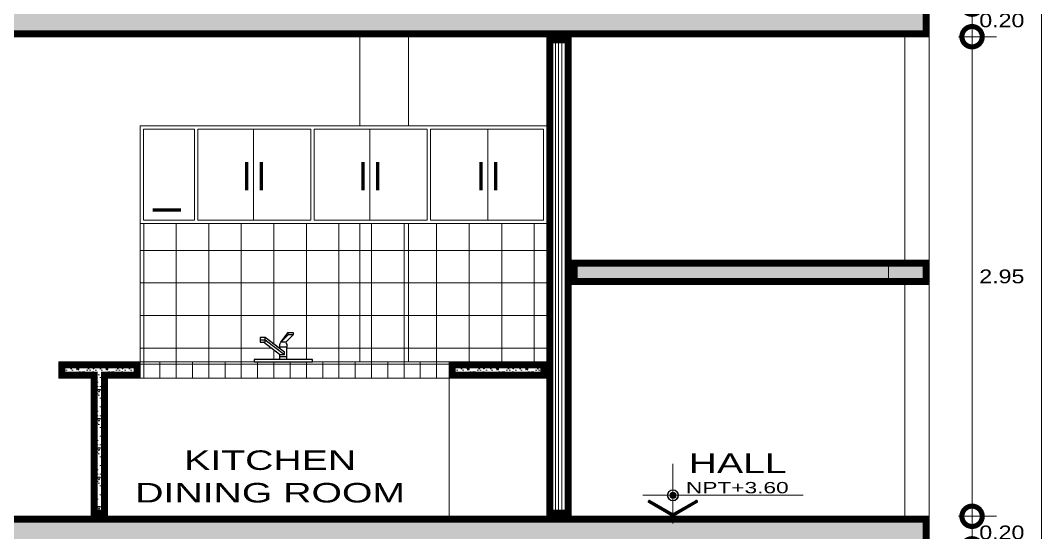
# Model space of a CAD drawing. Header units: millimetres. Extents: x 1555 to 3397, y 790 to 1592.
# Drawn here: x 1696.84 to 1703.12, y 794.87 to 798.01 of the extents above; entities that cross this region are included whole.
import ezdxf
from ezdxf.enums import TextEntityAlignment as Align

# ---------------------------------------------------------------- set-up
doc = ezdxf.new("R2010")
doc.units = ezdxf.units.MM
doc.linetypes.add('CONTINUA', pattern=[0])
doc.layers.get('0').update_dxf_attribs({"lineweight": 5})
doc.layers.get('Defpoints').update_dxf_attribs({"lineweight": 5})
for name, color, linetype, lineweight in [('0-Hach de Muro Alto', 145, 'Continuous', 5), ('0-Muro Alto', 145, 'Continuous', 5), ('CONCRETO DE LOSA ALIGERADO', 251, 'Continuous', 5), ('COTAS', 7, 'Continuous', 9), ('LOSA STDIO ARQ', 7, 'Continuous', 13), ('MURO ELEV', 7, 'Continuous', 20), ('SOMBRA01', 250, 'Continuous', 20), ('TEXT2', 7, 'Continuous', 9), ('TEXTURA VARIOS', 251, 'Continuous', 9)]:
    doc.layers.add(name, color=color, linetype=linetype, lineweight=lineweight)
doc.layers.add('0-SANIT', color=139, linetype='CONTINUA')
for name, color, linetype, lineweight, true_color in [('COLUMNA ELEVACION', 7, 'Continuous', 9, 0x44484a), ('DETALLE TABLERO COCINA', 7, 'Continuous', 5, 0x686555), ('DETALLITOS DE PUERTA', 7, 'Continuous', 5, 0x919479), ('FLECHAS NPT', 7, 'Continuous', 13, 0x51594d), ('HALL DE COCINA', 7, 'Continuous', 5, 0x878788), ('MUEBLESSS', 7, 'Continuous', 0, 0x3d3d3d), ('RELLENO DE MURO CORTE', 7, 'Continuous', 5, 0x5b605f), ('TEXTOS NPT', 7, 'Continuous', 5, 0x54254a), ('TEXTURA SH', 7, 'Continuous', 5, 0x5f8f9f)]:
    doc.layers.add(name, color=color, linetype=linetype, lineweight=lineweight, true_color=true_color)
doc.styles.add('STYLE1-50EJES', font='swissel.ttf', dxfattribs={"width": 1.2, "height": 0.085})
doc.styles.add('TEXTO-AMBIENTES', font='GOTHIC.TTF', dxfattribs={"width": 1.5, "height": 0.125})
doc.dimstyles.new('DIM-1-50ejes', dxfattribs={"dimtxt": 0.085, "dimasz": 0.25, "dimexe": 0.15, "dimexo": 0.18, "dimgap": 0.03, "dimtad": 2, "dimtih": 1, "dimtoh": 1, "dimzin": 0, "dimdsep": 46, "dimtxsty": 'STYLE1-50EJES', "dimblk1": 'DOTSMALL', "dimblk2": 'DOTSMALL', "dimsah": 1, "dimcen": 2.75, "dimclrd": 256, "dimclre": 256, "dimclrt": 256, "dimazin": 0, "dimtfac": 1, "dimtix": 1, "dimtmove": 0, "dimatfit": 3, "dimldrblk": 'DOTSMALL', "dimfxl": 1, "dimfxlon": 1, "dimtolj": 1, "dimtzin": 0, "dimlwd": -1, "dimlwe": -1, "dimarcsym": 0})

# ---------------------------------------------------------------- blocks, each defined once
blk = doc.blocks.new('Faucet - single handle front')
for p, q in [((-2, 6), (-2, 5.5)), ((-1, 6), (-2, 6)), ((-0.5, 4), (-2, 5.5)), ((-2, 5.5), (-1, 5.5)), ((-1, 5.5), (-1, 6)), ((0.5, 4), (-1, 6)), ((-1, 5.5), (0.5, 4)), ((-0.25, 2), (3.75, 5)), ((3.75, 4.5), (-0.25, 1.5)), ((3.75, 4.5), (3.75, 5)), ((3.75, 5), (4.75, 5)), ((3.75, 4), (3.75, 4.5)), ((4.75, 4.5), (3.75, 4.5)), ((4.75, 5), (4.75, 4.5)), ((4.75, 4.5), (4.75, 4)), ((-0.75, 3), (0.75, 3)), ((-0.75, 0.5), (-0.75, 3)), ((-0.5, 4), (0.5, 4)), ((0.75, 1.5), (4.08742, 4.003)), ((0.75, 3), (0.75, 2.7386)), ((4.75, 4), (3.75, 4)), ((-0.75, 1), (0.75, 1)), ((-0.25, 1.5), (-0.25, 2)), ((0.75, 1.5), (-0.25, 1.5)), ((0.75, 1.5), (0.75, 0.5))]:
    blk.add_line(p, q)
blk.add_lwpolyline([(-6, 0), (-6, 0.5), (6, 0.5), (6, 0)], close=True)
for centre, start, end in [((1.25426, 3.0302), 151.0646, 180.8629), ((-1.25426, 3.0302), 359.1371, 28.93536)]:
    blk.add_arc(centre, 2.00448, start, end)
blk = doc.blocks.new('_DOTSMALL')
at = {"color": 0, "linetype": 'ByBlock', "const_width": 0.5}
blk.add_lwpolyline([(-0.0625, 0, 1), (0.0625, 0, 1)], format="xyb", close=True, dxfattribs=at)
blk = doc.blocks.new('*D498')
at = {"layer": 'COTAS', "transparency": 16777216}
for p, q in [((1702.6081, 794.9657), (1702.841, 794.9657)), ((1702.691, 794.7657), (1702.691, 794.9657)), ((1702.6081, 794.7657), (1702.841, 794.7657))]:
    blk.add_line(p, q, dxfattribs=at)
at = {"layer": 'Defpoints', "color": 0, "transparency": 16777216}
for p in [(1702.4281, 794.9657), (1702.691, 794.9657), (1702.4281, 794.7657)]:
    blk.add_point(p, dxfattribs=at)
at = {"layer": 'COTAS', "transparency": 16777216, "xscale": 0.25, "yscale": 0.25, "zscale": 0.25}
for p, rotation in [((1702.691, 794.9657), 90), ((1702.691, 794.7657), 270)]:
    blk.add_blockref('_DOTSMALL', p, dxfattribs=dict(at, rotation=rotation))
at = {"layer": 'COTAS', "transparency": 16777216, "insert": (1702.874, 794.8657), "char_height": 0.085, "attachment_point": 5, "style": 'STYLE1-50EJES'}
blk.add_mtext('\\A1;0.20', dxfattribs=at)
blk = doc.blocks.new('*D499')
at = {"layer": 'COTAS', "transparency": 16777216}
for p, q in [((1702.6081, 797.9142), (1702.841, 797.9142)), ((1702.691, 794.9657), (1702.691, 797.9142)), ((1702.6081, 794.9657), (1702.841, 794.9657))]:
    blk.add_line(p, q, dxfattribs=at)
at = {"layer": 'Defpoints', "color": 0, "transparency": 16777216}
for p in [(1702.4281, 797.9142), (1702.691, 797.9142), (1702.4281, 794.9657)]:
    blk.add_point(p, dxfattribs=at)
at = {"layer": 'COTAS', "transparency": 16777216, "xscale": 0.25, "yscale": 0.25, "zscale": 0.25}
for p, rotation in [((1702.691, 797.9142), 90), ((1702.691, 794.9657), 270)]:
    blk.add_blockref('_DOTSMALL', p, dxfattribs=dict(at, rotation=rotation))
at = {"layer": 'COTAS', "transparency": 16777216, "insert": (1702.8741, 796.44), "char_height": 0.085, "attachment_point": 5, "style": 'STYLE1-50EJES'}
blk.add_mtext('\\A1;2.95', dxfattribs=at)
blk = doc.blocks.new('*D500')
at = {"layer": 'COTAS', "transparency": 16777216}
for p, q in [((1702.6081, 798.1142), (1702.841, 798.1142)), ((1702.691, 797.9142), (1702.691, 798.1142)), ((1702.6081, 797.9142), (1702.841, 797.9142))]:
    blk.add_line(p, q, dxfattribs=at)
at = {"layer": 'Defpoints', "color": 0, "transparency": 16777216}
for p in [(1702.4281, 798.1142), (1702.691, 798.1142), (1702.4281, 797.9142)]:
    blk.add_point(p, dxfattribs=at)
at = {"layer": 'COTAS', "transparency": 16777216, "xscale": 0.25, "yscale": 0.25, "zscale": 0.25}
for p, rotation in [((1702.691, 798.1142), 90), ((1702.691, 797.9142), 270)]:
    blk.add_blockref('_DOTSMALL', p, dxfattribs=dict(at, rotation=rotation))
at = {"layer": 'COTAS', "transparency": 16777216, "insert": (1702.874, 798.0142), "char_height": 0.085, "attachment_point": 5, "style": 'STYLE1-50EJES'}
blk.add_mtext('\\A1;0.20', dxfattribs=at)
blk = doc.blocks.new('*D535')
at = {"layer": 'COTAS', "transparency": 16777216}
for p, q in [((1702.6081, 803.6642), (1703.2672, 803.6642)), ((1703.1172, 803.6642), (1703.1172, 791.3657)), ((1702.6081, 791.3657), (1703.2672, 791.3657))]:
    blk.add_line(p, q, dxfattribs=at)
at = {"layer": 'Defpoints', "color": 0, "transparency": 16777216}
for p in [(1702.4281, 803.6642), (1702.4281, 791.3657), (1703.1172, 791.3657)]:
    blk.add_point(p, dxfattribs=at)
at = {"layer": 'COTAS', "transparency": 16777216, "xscale": 0.25, "yscale": 0.25, "zscale": 0.25}
for p, rotation in [((1703.1172, 803.6642), 90), ((1703.1172, 791.3657), 270)]:
    blk.add_blockref('_DOTSMALL', p, dxfattribs=dict(at, rotation=rotation))
at = {"layer": 'COTAS', "transparency": 16777216, "insert": (1703.3422, 797.515), "char_height": 0.085, "attachment_point": 5, "style": 'STYLE1-50EJES'}
blk.add_mtext('\\A1;12.30', dxfattribs=at)

msp = doc.modelspace()

# ---------------------------------------------------------------- hatches: boundary and pattern name
at = {"layer": 'CONCRETO DE LOSA ALIGERADO'}
h = msp.add_hatch(dxfattribs=at)
h.set_pattern_fill('CONCRETE', color=256, scale=0.18, style=0, pattern_type=2)
h.set_pattern_definition([(45, (270.22152, -162.70642), (0, 0.180000819), [0.0254556, -0.050913, 0.0127278, -0.0763668, 0.0254556, -0.063639641]), (135, (270.33852, -162.69742), (-0.180000819, 0), [0.02545578, -0.0381834, 0.0127278, -0.063639, 0.02545578, -0.089096681]), (63.434949, (270.19452, -162.733415), (9e-12, 0.18), [0.020124, -0.080496, 0.020124, -0.080502118]), (116.565051, (270.19452, -162.733415), (-7e-11, 0.18), [0.020124, -0.080496, 0.020124, -0.080502118]), (0, (270.19452, -162.71542), (0, 0.18), [0.009, -0.072, 0.018, -0.072, 0.009]), (0, (270.19452, -162.68842), (0, 0.18), [-0.027, 0.018, -0.072, 0, -0.063, 0]), (0, (270.19452, -162.67942), (0, 0.18), [-0.072, 0, -0.054, 0.018, -0.036, 0]), (0, (270.19452, -162.65242), (0, 0.18), [-0.036, 0, -0.045, 0.018, -0.081, 0]), (0, (270.19452, -162.62542), (0, 0.18), [-0.036, 0.018, -0.072, 0.018, -0.036, 0]), (0, (270.19452, -162.58042), (0, 0.18), [-0.027, 0.018, -0.036, 0, -0.099, 0]), (0, (270.19452, -162.57142), (0, 0.18), [-0.036, 0, -0.108, 0.018, -0.018, 0]), (90, (270.20352, -162.69742), (-0.18, 0), [-0.054, 0, -0.054, 0, -0.072, 0]), (90, (270.22152, -162.73342), (-0.18, 0), [-0.027, 0.018, -0.072, 0, -0.063, 0]), (90, (270.23952, -162.73342), (-0.18, 0), [-0.072, 0, -0.063, 0.018, -0.027, 0]), (90, (270.33852, -162.73342), (-0.18, 0), [-0.036, 0.018, -0.09, 0.018, -0.018, 0]), (90, (270.21252, -162.71542), (-0.18, 0), [-0.054, 0, -0.063, 0, -0.063, 0]), (90, (270.23052, -162.71542), (-0.18, 0), [-0.045, 0, -0.099, 0, -0.036, 0]), (90, (270.24852, -162.70642), (-0.18, 0), [-0.09, 0, -0.027, 0, -0.063, 0]), (90, (270.25752, -162.72442), (-0.18, 0), [-0.081, 0, -0.036, 0, -0.045, 0]), (90, (270.27552, -162.69742), (-0.18, 0), [-0.072, 0, -0.027, 0, -0.072, 0]), (90, (270.28452, -162.68842), (-0.18, 0), [-0.081, 0, -0.036, 0, -0.063, 0]), (90, (270.29352, -162.73342), (-0.18, 0), [-0.108, 0, -0.045, 0, -0.027, 0]), (90, (270.30252, -162.70642), (-0.18, 0), [-0.036, 0, -0.072, 0, -0.072, 0]), (90, (270.31152, -162.71542), (-0.18, 0), [-0.081, 0, -0.045, 0, -0.054, 0]), (90, (270.32052, -162.72442), (-0.18, 0), [-0.072, 0, -0.054, 0, -0.054, 0]), (90, (270.33852, -162.71542), (-0.18, 0), [-0.054, 0, -0.054, 0, -0.072, 0]), (90, (270.35652, -162.70642), (-0.18, 0), [-0.072, 0, -0.036, 0, -0.072, 0]), (90, (270.36552, -162.69742), (-0.18, 0), [-0.027, 0, -0.108, 0, -0.045, 0])])
h.paths.add_polyline_path([(1702.42814, 797.91421), (1702.42814, 798.11421), (1690.97814, 798.11421), (1690.97814, 797.91421)])
h = msp.add_hatch(dxfattribs=at)
h.set_pattern_fill('CONCRETE', color=256, scale=0.18, style=0, pattern_type=2)
h.set_pattern_definition([(45, (279.22152, -164.27992), (0, 0.180000819), [0.0254556, -0.050913, 0.0127278, -0.0763668, 0.0254556, -0.063639641]), (135, (279.33852, -164.27092), (-0.180000819, 0), [0.02545578, -0.0381834, 0.0127278, -0.063639, 0.02545578, -0.089096681]), (63.434949, (279.19452, -164.306925), (9e-12, 0.18), [0.020124, -0.080496, 0.020124, -0.080502118]), (116.565051, (279.19452, -164.306925), (-7e-11, 0.18), [0.020124, -0.080496, 0.020124, -0.080502118]), (0, (279.19452, -164.28892), (0, 0.18), [0.009, -0.072, 0.018, -0.072, 0.009]), (0, (279.19452, -164.26192), (0, 0.18), [-0.027, 0.018, -0.072, 0, -0.063, 0]), (0, (279.19452, -164.25292), (0, 0.18), [-0.072, 0, -0.054, 0.018, -0.036, 0]), (0, (279.19452, -164.22592), (0, 0.18), [-0.036, 0, -0.045, 0.018, -0.081, 0]), (0, (279.19452, -164.19892), (0, 0.18), [-0.036, 0.018, -0.072, 0.018, -0.036, 0]), (0, (279.19452, -164.15392), (0, 0.18), [-0.027, 0.018, -0.036, 0, -0.099, 0]), (0, (279.19452, -164.14492), (0, 0.18), [-0.036, 0, -0.108, 0.018, -0.018, 0]), (90, (279.20352, -164.27092), (-0.18, 0), [-0.054, 0, -0.054, 0, -0.072, 0]), (90, (279.22152, -164.30692), (-0.18, 0), [-0.027, 0.018, -0.072, 0, -0.063, 0]), (90, (279.23952, -164.30692), (-0.18, 0), [-0.072, 0, -0.063, 0.018, -0.027, 0]), (90, (279.33852, -164.30692), (-0.18, 0), [-0.036, 0.018, -0.09, 0.018, -0.018, 0]), (90, (279.21252, -164.28892), (-0.18, 0), [-0.054, 0, -0.063, 0, -0.063, 0]), (90, (279.23052, -164.28892), (-0.18, 0), [-0.045, 0, -0.099, 0, -0.036, 0]), (90, (279.24852, -164.27992), (-0.18, 0), [-0.09, 0, -0.027, 0, -0.063, 0]), (90, (279.25752, -164.29792), (-0.18, 0), [-0.081, 0, -0.036, 0, -0.045, 0]), (90, (279.27552, -164.27092), (-0.18, 0), [-0.072, 0, -0.027, 0, -0.072, 0]), (90, (279.28452, -164.26192), (-0.18, 0), [-0.081, 0, -0.036, 0, -0.063, 0]), (90, (279.29352, -164.30692), (-0.18, 0), [-0.108, 0, -0.045, 0, -0.027, 0]), (90, (279.30252, -164.27992), (-0.18, 0), [-0.036, 0, -0.072, 0, -0.072, 0]), (90, (279.31152, -164.28892), (-0.18, 0), [-0.081, 0, -0.045, 0, -0.054, 0]), (90, (279.32052, -164.29792), (-0.18, 0), [-0.072, 0, -0.054, 0, -0.054, 0]), (90, (279.33852, -164.28892), (-0.18, 0), [-0.054, 0, -0.054, 0, -0.072, 0]), (90, (279.35652, -164.27992), (-0.18, 0), [-0.072, 0, -0.036, 0, -0.072, 0]), (90, (279.36552, -164.27092), (-0.18, 0), [-0.027, 0, -0.108, 0, -0.045, 0])])
h.paths.add_polyline_path([(1700.22814, 796.3907), (1702.42814, 796.3907), (1702.42814, 796.5407), (1700.22814, 796.5407)])
h = msp.add_hatch(dxfattribs=at)
h.set_pattern_fill('CONCRETE', color=256, scale=0.18, style=0, pattern_type=2)
h.set_pattern_definition([(45, (276.07152, -164.90492), (0, 0.180000819), [0.0254556, -0.050913, 0.0127278, -0.0763668, 0.0254556, -0.063639641]), (135, (276.18852, -164.89592), (-0.180000819, 0), [0.02545578, -0.0381834, 0.0127278, -0.063639, 0.02545578, -0.089096681]), (63.434949, (276.04452, -164.931925), (9e-12, 0.18), [0.020124, -0.080496, 0.020124, -0.080502118]), (116.565051, (276.04452, -164.931925), (-7e-11, 0.18), [0.020124, -0.080496, 0.020124, -0.080502118]), (0, (276.04452, -164.91392), (0, 0.18), [0.009, -0.072, 0.018, -0.072, 0.009]), (0, (276.04452, -164.88692), (0, 0.18), [-0.027, 0.018, -0.072, 0, -0.063, 0]), (0, (276.04452, -164.87792), (0, 0.18), [-0.072, 0, -0.054, 0.018, -0.036, 0]), (0, (276.04452, -164.85092), (0, 0.18), [-0.036, 0, -0.045, 0.018, -0.081, 0]), (0, (276.04452, -164.82392), (0, 0.18), [-0.036, 0.018, -0.072, 0.018, -0.036, 0]), (0, (276.04452, -164.77892), (0, 0.18), [-0.027, 0.018, -0.036, 0, -0.099, 0]), (0, (276.04452, -164.76992), (0, 0.18), [-0.036, 0, -0.108, 0.018, -0.018, 0]), (90, (276.05352, -164.89592), (-0.18, 0), [-0.054, 0, -0.054, 0, -0.072, 0]), (90, (276.07152, -164.93192), (-0.18, 0), [-0.027, 0.018, -0.072, 0, -0.063, 0]), (90, (276.08952, -164.93192), (-0.18, 0), [-0.072, 0, -0.063, 0.018, -0.027, 0]), (90, (276.18852, -164.93192), (-0.18, 0), [-0.036, 0.018, -0.09, 0.018, -0.018, 0]), (90, (276.06252, -164.91392), (-0.18, 0), [-0.054, 0, -0.063, 0, -0.063, 0]), (90, (276.08052, -164.91392), (-0.18, 0), [-0.045, 0, -0.099, 0, -0.036, 0]), (90, (276.09852, -164.90492), (-0.18, 0), [-0.09, 0, -0.027, 0, -0.063, 0]), (90, (276.10752, -164.92292), (-0.18, 0), [-0.081, 0, -0.036, 0, -0.045, 0]), (90, (276.12552, -164.89592), (-0.18, 0), [-0.072, 0, -0.027, 0, -0.072, 0]), (90, (276.13452, -164.88692), (-0.18, 0), [-0.081, 0, -0.036, 0, -0.063, 0]), (90, (276.14352, -164.93192), (-0.18, 0), [-0.108, 0, -0.045, 0, -0.027, 0]), (90, (276.15252, -164.90492), (-0.18, 0), [-0.036, 0, -0.072, 0, -0.072, 0]), (90, (276.16152, -164.91392), (-0.18, 0), [-0.081, 0, -0.045, 0, -0.054, 0]), (90, (276.17052, -164.92292), (-0.18, 0), [-0.072, 0, -0.054, 0, -0.054, 0]), (90, (276.18852, -164.91392), (-0.18, 0), [-0.054, 0, -0.054, 0, -0.072, 0]), (90, (276.20652, -164.90492), (-0.18, 0), [-0.072, 0, -0.036, 0, -0.072, 0]), (90, (276.21552, -164.89592), (-0.18, 0), [-0.027, 0, -0.108, 0, -0.045, 0])])
h.paths.add_polyline_path([(1697.57814, 795.8157), (1697.57814, 795.9157), (1697.07814, 795.9157), (1697.07814, 795.8157), (1697.27814, 795.8157), (1697.27814, 794.9657), (1697.37814, 794.9657), (1697.37814, 795.8157)])
h = msp.add_hatch(dxfattribs=at)
h.set_pattern_fill('CONCRETE', color=256, scale=0.18, style=0, pattern_type=2)
h.set_pattern_definition([(45, (278.47152, -164.90492), (0, 0.180000819), [0.0254556, -0.050913, 0.0127278, -0.0763668, 0.0254556, -0.063639641]), (135, (278.58852, -164.89592), (-0.180000819, 0), [0.02545578, -0.0381834, 0.0127278, -0.063639, 0.02545578, -0.089096681]), (63.434949, (278.44452, -164.931925), (9e-12, 0.18), [0.020124, -0.080496, 0.020124, -0.080502118]), (116.565051, (278.44452, -164.931925), (-7e-11, 0.18), [0.020124, -0.080496, 0.020124, -0.080502118]), (0, (278.44452, -164.91392), (0, 0.18), [0.009, -0.072, 0.018, -0.072, 0.009]), (0, (278.44452, -164.88692), (0, 0.18), [-0.027, 0.018, -0.072, 0, -0.063, 0]), (0, (278.44452, -164.87792), (0, 0.18), [-0.072, 0, -0.054, 0.018, -0.036, 0]), (0, (278.44452, -164.85092), (0, 0.18), [-0.036, 0, -0.045, 0.018, -0.081, 0]), (0, (278.44452, -164.82392), (0, 0.18), [-0.036, 0.018, -0.072, 0.018, -0.036, 0]), (0, (278.44452, -164.77892), (0, 0.18), [-0.027, 0.018, -0.036, 0, -0.099, 0]), (0, (278.44452, -164.76992), (0, 0.18), [-0.036, 0, -0.108, 0.018, -0.018, 0]), (90, (278.45352, -164.89592), (-0.18, 0), [-0.054, 0, -0.054, 0, -0.072, 0]), (90, (278.47152, -164.93192), (-0.18, 0), [-0.027, 0.018, -0.072, 0, -0.063, 0]), (90, (278.48952, -164.93192), (-0.18, 0), [-0.072, 0, -0.063, 0.018, -0.027, 0]), (90, (278.58852, -164.93192), (-0.18, 0), [-0.036, 0.018, -0.09, 0.018, -0.018, 0]), (90, (278.46252, -164.91392), (-0.18, 0), [-0.054, 0, -0.063, 0, -0.063, 0]), (90, (278.48052, -164.91392), (-0.18, 0), [-0.045, 0, -0.099, 0, -0.036, 0]), (90, (278.49852, -164.90492), (-0.18, 0), [-0.09, 0, -0.027, 0, -0.063, 0]), (90, (278.50752, -164.92292), (-0.18, 0), [-0.081, 0, -0.036, 0, -0.045, 0]), (90, (278.52552, -164.89592), (-0.18, 0), [-0.072, 0, -0.027, 0, -0.072, 0]), (90, (278.53452, -164.88692), (-0.18, 0), [-0.081, 0, -0.036, 0, -0.063, 0]), (90, (278.54352, -164.93192), (-0.18, 0), [-0.108, 0, -0.045, 0, -0.027, 0]), (90, (278.55252, -164.90492), (-0.18, 0), [-0.036, 0, -0.072, 0, -0.072, 0]), (90, (278.56152, -164.91392), (-0.18, 0), [-0.081, 0, -0.045, 0, -0.054, 0]), (90, (278.57052, -164.92292), (-0.18, 0), [-0.072, 0, -0.054, 0, -0.054, 0]), (90, (278.58852, -164.91392), (-0.18, 0), [-0.054, 0, -0.054, 0, -0.072, 0]), (90, (278.60652, -164.90492), (-0.18, 0), [-0.072, 0, -0.036, 0, -0.072, 0]), (90, (278.61552, -164.89592), (-0.18, 0), [-0.027, 0, -0.108, 0, -0.045, 0])])
h.paths.add_polyline_path([(1700.07814, 795.8157), (1700.07814, 795.9157), (1699.47814, 795.9157), (1699.47814, 795.8157)])
h = msp.add_hatch(dxfattribs=at)
h.set_pattern_fill('CONCRETE', color=256, scale=0.18, style=0, pattern_type=2)
h.set_pattern_definition([(45, (269.72152, -165.85492), (0, 0.180000819), [0.0254556, -0.050913, 0.0127278, -0.0763668, 0.0254556, -0.063639641]), (135, (269.83852, -165.84592), (-0.180000819, 0), [0.02545578, -0.0381834, 0.0127278, -0.063639, 0.02545578, -0.089096681]), (63.434949, (269.69452, -165.881925), (9e-12, 0.18), [0.020124, -0.080496, 0.020124, -0.080502118]), (116.565051, (269.69452, -165.881925), (-7e-11, 0.18), [0.020124, -0.080496, 0.020124, -0.080502118]), (0, (269.69452, -165.86392), (0, 0.18), [0.009, -0.072, 0.018, -0.072, 0.009]), (0, (269.69452, -165.83692), (0, 0.18), [-0.027, 0.018, -0.072, 0, -0.063, 0]), (0, (269.69452, -165.82792), (0, 0.18), [-0.072, 0, -0.054, 0.018, -0.036, 0]), (0, (269.69452, -165.80092), (0, 0.18), [-0.036, 0, -0.045, 0.018, -0.081, 0]), (0, (269.69452, -165.77392), (0, 0.18), [-0.036, 0.018, -0.072, 0.018, -0.036, 0]), (0, (269.69452, -165.72892), (0, 0.18), [-0.027, 0.018, -0.036, 0, -0.099, 0]), (0, (269.69452, -165.71992), (0, 0.18), [-0.036, 0, -0.108, 0.018, -0.018, 0]), (90, (269.70352, -165.84592), (-0.18, 0), [-0.054, 0, -0.054, 0, -0.072, 0]), (90, (269.72152, -165.88192), (-0.18, 0), [-0.027, 0.018, -0.072, 0, -0.063, 0]), (90, (269.73952, -165.88192), (-0.18, 0), [-0.072, 0, -0.063, 0.018, -0.027, 0]), (90, (269.83852, -165.88192), (-0.18, 0), [-0.036, 0.018, -0.09, 0.018, -0.018, 0]), (90, (269.71252, -165.86392), (-0.18, 0), [-0.054, 0, -0.063, 0, -0.063, 0]), (90, (269.73052, -165.86392), (-0.18, 0), [-0.045, 0, -0.099, 0, -0.036, 0]), (90, (269.74852, -165.85492), (-0.18, 0), [-0.09, 0, -0.027, 0, -0.063, 0]), (90, (269.75752, -165.87292), (-0.18, 0), [-0.081, 0, -0.036, 0, -0.045, 0]), (90, (269.77552, -165.84592), (-0.18, 0), [-0.072, 0, -0.027, 0, -0.072, 0]), (90, (269.78452, -165.83692), (-0.18, 0), [-0.081, 0, -0.036, 0, -0.063, 0]), (90, (269.79352, -165.88192), (-0.18, 0), [-0.108, 0, -0.045, 0, -0.027, 0]), (90, (269.80252, -165.85492), (-0.18, 0), [-0.036, 0, -0.072, 0, -0.072, 0]), (90, (269.81152, -165.86392), (-0.18, 0), [-0.081, 0, -0.045, 0, -0.054, 0]), (90, (269.82052, -165.87292), (-0.18, 0), [-0.072, 0, -0.054, 0, -0.054, 0]), (90, (269.83852, -165.86392), (-0.18, 0), [-0.054, 0, -0.054, 0, -0.072, 0]), (90, (269.85652, -165.85492), (-0.18, 0), [-0.072, 0, -0.036, 0, -0.072, 0]), (90, (269.86552, -165.84592), (-0.18, 0), [-0.027, 0, -0.108, 0, -0.045, 0])])
h.paths.add_polyline_path([(1698.97814, 794.7157), (1699.22814, 794.7157), (1699.22814, 794.7657), (1702.42814, 794.7657), (1702.42814, 794.9657), (1690.72814, 794.9657), (1690.72814, 794.7657), (1691.22814, 794.7657), (1691.22814, 794.7157), (1691.47814, 794.7157), (1691.47814, 794.7657), (1695.10314, 794.7657), (1695.10314, 794.7157), (1695.35314, 794.7157), (1695.35314, 794.7657), (1698.97814, 794.7657)])
at = {"layer": 'FLECHAS NPT'}
h = msp.add_hatch(color=256, dxfattribs=at)
h.paths.add_polyline_path([(1700.8524, 795.07951), (1700.8524, 795.09486), (1700.83705, 795.09486, 0.4142136)])
h.paths.add_polyline_path([(1700.86774, 795.09486), (1700.8524, 795.09486), (1700.8524, 795.07951, 0.4142136)])
h.paths.add_polyline_path([(1700.86774, 795.09486, 0.4142136), (1700.8524, 795.1102), (1700.8524, 795.09486)])
h.paths.add_polyline_path([(1700.8524, 795.09486), (1700.8524, 795.1102, 0.4142136), (1700.83705, 795.09486)])
h = msp.add_hatch(dxfattribs=at)
h.set_pattern_fill('ANSI31', color=256, scale=0.040926, angle=45, style=0)
h.set_pattern_definition([(90, (1664.1488704, 801.29545), (0.0051157655, 0), [])])
h.paths.add_polyline_path([(1700.71191, 795.06334, 0.4142136), (1700.70353, 795.06109), (1700.70199, 795.05843, 0.4142136), (1700.70424, 795.05005), (1700.84856, 794.96672, 0.1316525), (1700.8524, 794.9657), (1700.8524, 794.98342, -0.1316525), (1700.84856, 794.98445)])
h.paths.add_polyline_path([(1700.85623, 794.98445, -0.1316525), (1700.8524, 794.98342), (1700.8524, 794.9657, 0.1316525), (1700.85623, 794.96672), (1701.00055, 795.05005, 0.4142136), (1701.0028, 795.05843), (1701.00126, 795.06109, 0.4142136), (1700.99288, 795.06334)])
at = {"layer": 'HALL DE COCINA'}
h = msp.add_hatch(dxfattribs=at)
h.set_pattern_fill('_USER', color=256, scale=0.2, angle=90, style=0, double=1, pattern_type=0)
h.set_pattern_definition([(90, (0, 0), (-0.2, 1e-17), []), (180, (0, 0), (-2e-17, -0.2), [])])
h.paths.add_polyline_path([(1700.07814, 796.7657), (1697.57814, 796.7657), (1697.57814, 795.9157), (1698.27814, 795.9157), (1698.27814, 795.9307), (1698.43564, 795.9307), (1698.43564, 795.9607), (1698.33564, 796.0357), (1698.31564, 796.0357), (1698.31564, 796.0507), (1698.31564, 796.0657), (1698.34564, 796.0657), (1698.43564, 795.9982), (1698.43564, 796.0057), (1698.48064, 796.0057), (1698.48064, 795.9307), (1698.63814, 795.9307), (1698.63814, 795.9157), (1699.47814, 795.9157), (1700.07814, 795.9157)])
at = {"layer": 'RELLENO DE MURO CORTE'}
h = msp.add_hatch(dxfattribs=at)
h.set_pattern_fill('_USER', color=256, scale=0.02, angle=90, style=0, pattern_type=0)
h.set_pattern_definition([(90, (-65.009883, 10.738239), (-0.02, 1e-18), [])])
h.paths.add_polyline_path([(1700.20814, 797.89421), (1700.09814, 797.89421), (1700.09814, 794.9857), (1700.20814, 794.9857)])
at = {"layer": 'TEXTURA SH'}
h = msp.add_hatch(dxfattribs=at)
h.set_pattern_fill('_USER', color=256, scale=0.1, angle=90, style=0, double=1, pattern_type=0)
h.set_pattern_definition([(90, (0, 0), (-0.1, 6e-18), []), (180, (0, 0), (-1e-17, -0.1), [])])
h.paths.add_polyline_path([(1699.47814, 795.9157), (1697.57814, 795.9157), (1697.57814, 795.8157), (1699.47814, 795.8157)])
at = {"layer": 'TEXTURA VARIOS'}
h = msp.add_hatch(color=256, dxfattribs=at)
h.paths.add_polyline_path([(1700.8524, 795.12907), (1700.8524, 795.12657, -0.4142136), (1700.88411, 795.09486), (1700.88661, 795.09486, 0.4142136)])
h.paths.add_polyline_path([(1700.82068, 795.09486), (1700.81818, 795.09486, 0.4142136), (1700.8524, 795.06064), (1700.8524, 795.06314, -0.4142136)])
h = msp.add_hatch(color=256, dxfattribs=at)
h.paths.add_polyline_path([(1700.8524, 795.10907), (1700.8524, 795.11407, 0.4142136), (1700.83318, 795.09486), (1700.83818, 795.09486, -0.4142136)])
h.paths.add_polyline_path([(1700.87161, 795.09486), (1700.86661, 795.09486, -0.4142136), (1700.8524, 795.08064), (1700.8524, 795.07564, 0.4142136)])
h = msp.add_hatch(color=256, dxfattribs=at)
h.paths.add_polyline_path([(1700.8524, 795.08275), (1700.8524, 795.09486), (1700.84029, 795.09486, 0.4142136)])
h.paths.add_polyline_path([(1700.8645, 795.09486), (1700.8524, 795.09486), (1700.8524, 795.08275, 0.4142136)])
h.paths.add_polyline_path([(1700.8645, 795.09486, 0.4142136), (1700.8524, 795.10696), (1700.8524, 795.09486)])
h.paths.add_polyline_path([(1700.8524, 795.09486), (1700.8524, 795.10696, 0.4142136), (1700.84029, 795.09486)])

# ---------------------------------------------------------------- linework, layer by layer
for radius in [0.03422, 0.01422, 0.01211]:
    msp.add_circle((1700.8524, 795.09486), radius)
at = {"layer": '0-Hach de Muro Alto', "const_width": 0.04}
msp.add_lwpolyline([(1700.20814, 797.89421), (1700.09814, 797.89421), (1700.09814, 794.9857), (1700.20814, 794.9857)], close=True, dxfattribs=at)
at = {"layer": '0-Muro Alto'}
msp.add_lwpolyline([(1700.22814, 797.91421), (1700.07814, 797.91421), (1700.07814, 794.9657), (1700.22814, 794.9657)], close=True, dxfattribs=at)
at = {"layer": 'COLUMNA ELEVACION'}
for points in [[(1699.22814, 797.91421), (1698.92814, 797.91421), (1698.92814, 797.3657), (1699.22814, 797.3657)], [(1702.42814, 797.91421), (1702.27814, 797.91421), (1702.27814, 796.5407), (1702.42814, 796.5407)], [(1699.22814, 796.7657), (1698.92814, 796.7657), (1698.92814, 795.9157), (1699.22814, 795.9157)], [(1702.42814, 796.3907), (1702.27814, 796.3907), (1702.27814, 794.9657), (1702.42814, 794.9657)]]:
    msp.add_lwpolyline(points, close=True, dxfattribs=at)
at = {"layer": 'DETALLE TABLERO COCINA'}
for points in [[(1697.57814, 795.9157), (1697.07814, 795.9157), (1697.07814, 795.8157), (1697.27814, 795.8157), (1697.27814, 794.9657), (1697.37814, 794.9657), (1697.37814, 795.8157), (1697.57814, 795.8157)], [(1699.47814, 795.9157), (1697.57814, 795.9157), (1697.57814, 795.8157), (1699.47814, 795.8157)], [(1700.07814, 795.9157), (1699.47814, 795.9157), (1699.47814, 795.8157), (1700.07814, 795.8157)], [(1700.07814, 795.8157), (1699.47814, 795.8157), (1699.47814, 794.9657), (1700.07814, 794.9657)]]:
    msp.add_lwpolyline(points, close=True, dxfattribs=at)
at = {"layer": 'DETALLITOS DE PUERTA', "linetype": 'ByBlock', "const_width": 0.02}
for points in [[(1698.2327, 797.14442), (1698.2327, 796.96968)], [(1698.3236, 797.14442), (1698.3236, 796.96968)], [(1698.9477, 797.14442), (1698.9477, 796.96968)], [(1699.0386, 797.14442), (1699.0386, 796.96968)], [(1699.6727, 797.14442), (1699.6727, 796.96968)], [(1699.7636, 797.14442), (1699.7636, 796.96968)], [(1697.82914, 796.84942), (1697.6544, 796.84942)]]:
    msp.add_lwpolyline(points, dxfattribs=at)
at = {"layer": 'FLECHAS NPT', "ltscale": 0.8}
for p, q in [((1700.8524, 795.28892), (1700.8524, 794.92058)), ((1700.66849, 795.09486), (1701.65282, 795.09486))]:
    msp.add_line(p, q, dxfattribs=at)
msp.add_lwpolyline([(1700.84856, 794.96672, 0.2679492), (1700.85623, 794.96672, -0.2679492), (1700.84856, 794.96672), (1700.70424, 795.05005, -0.4142136), (1700.70199, 795.05843), (1700.70353, 795.06109, -0.4142136), (1700.71191, 795.06334), (1700.84856, 794.98445, 0.2679492), (1700.85623, 794.98445), (1700.99288, 795.06334, -0.4142136), (1701.00126, 795.06109), (1701.0028, 795.05843, -0.4142136), (1701.00055, 795.05005), (1700.85623, 794.96672)], format="xyb", dxfattribs=at)
at = {"layer": 'FLECHAS NPT'}
msp.add_circle((1700.8524, 795.09486), 0.01535, dxfattribs=at)
at = {"layer": 'LOSA STDIO ARQ'}
for points in [[(1690.97814, 798.11421), (1702.42814, 798.11421), (1702.42814, 797.91421), (1690.97814, 797.91421)], [(1690.97814, 798.11421), (1702.42814, 798.11421), (1702.42814, 797.91421), (1690.97814, 797.91421)], [(1700.22814, 796.5407), (1702.42814, 796.5407), (1702.42814, 796.3907), (1700.22814, 796.3907)], [(1702.42814, 794.9657), (1690.72814, 794.9657), (1690.72814, 794.7657), (1691.22814, 794.7657), (1691.22814, 794.71604), (1691.47814, 794.71604), (1691.47814, 794.7657), (1695.10314, 794.7657), (1695.10314, 794.7157), (1695.35314, 794.7157), (1695.35314, 794.7657), (1698.97814, 794.7657), (1698.97814, 794.7157), (1699.22814, 794.7157), (1699.22814, 794.7657), (1702.42814, 794.7657)]]:
    msp.add_lwpolyline(points, close=True, dxfattribs=at)
at = {"layer": 'LOSA STDIO ARQ', "const_width": 0.04}
for points in [[(1690.99814, 798.09421), (1702.40814, 798.09421), (1702.40814, 797.93421), (1690.99814, 797.93421)], [(1700.24814, 796.5207), (1702.40814, 796.5207), (1702.40814, 796.4107), (1700.24814, 796.4107)], [(1697.55814, 795.8957), (1697.09814, 795.8957), (1697.09814, 795.8357), (1697.29814, 795.8357), (1697.29814, 794.9857), (1697.35814, 794.9857), (1697.35814, 795.8357), (1697.55814, 795.8357)], [(1700.05814, 795.8957), (1699.49814, 795.8957), (1699.49814, 795.8357), (1700.05814, 795.8357)], [(1702.40814, 794.9457), (1690.74814, 794.9457), (1690.74814, 794.7857), (1691.24814, 794.7857), (1691.24814, 794.73604), (1691.45814, 794.73604), (1691.45814, 794.7857), (1695.12314, 794.7857), (1695.12314, 794.7357), (1695.33314, 794.7357), (1695.33314, 794.7857), (1698.99814, 794.7857), (1698.99814, 794.7357), (1699.20814, 794.7357), (1699.20814, 794.7857), (1702.40814, 794.7857)]]:
    msp.add_lwpolyline(points, close=True, dxfattribs=at)
at = {"layer": 'MUEBLESSS'}
for points in [[(1697.57814, 797.3657), (1700.07814, 797.3657), (1700.07814, 796.7657), (1697.57814, 796.7657)], [(1697.59814, 796.7857), (1697.91314, 796.7857), (1697.91314, 797.3457), (1697.59814, 797.3457)], [(1698.27564, 797.3457), (1697.93314, 797.3457), (1697.93314, 796.7857), (1698.27564, 796.7857)], [(1698.62814, 797.3457), (1698.27564, 797.3457), (1698.27564, 796.7857), (1698.62814, 796.7857)], [(1698.99064, 797.3457), (1698.64814, 797.3457), (1698.64814, 796.7857), (1698.99064, 796.7857)], [(1699.34314, 797.3457), (1698.99064, 797.3457), (1698.99064, 796.7857), (1699.34314, 796.7857)], [(1699.36314, 797.3457), (1699.71564, 797.3457), (1699.71564, 796.7857), (1699.36314, 796.7857)], [(1699.71564, 797.3457), (1700.05814, 797.3457), (1700.05814, 796.7857), (1699.71564, 796.7857)]]:
    msp.add_lwpolyline(points, close=True, dxfattribs=at)
at = {"layer": 'MURO ELEV'}
for points in [[(1700.07814, 796.7657), (1697.57814, 796.7657), (1697.57814, 795.9157), (1698.27814, 795.9157), (1698.27814, 795.9307), (1698.43564, 795.9307), (1698.43564, 795.9607), (1698.33564, 796.0357), (1698.31564, 796.0357), (1698.31564, 796.0507), (1698.31564, 796.0657), (1698.34564, 796.0657), (1698.43564, 795.9982), (1698.43564, 796.0057), (1698.48064, 796.0057), (1698.48064, 795.9307), (1698.63814, 795.9307), (1698.63814, 795.9157), (1699.47814, 795.9157), (1700.07814, 795.9157)], [(1702.42814, 796.5407), (1700.22814, 796.5407), (1700.22814, 796.3907), (1702.42814, 796.3907)], [(1702.42814, 796.5407), (1702.17814, 796.5407), (1702.17814, 796.3907), (1702.42814, 796.3907)], [(1698.51814, 796.0957), (1698.51814, 796.0807), (1698.47314, 796.0357), (1698.44314, 796.0357), (1698.48814, 796.0957)]]:
    msp.add_lwpolyline(points, close=True, dxfattribs=at)
at = {"layer": 'SOMBRA01'}
for p, q in [((1700.87661, 795.09486), (1700.86661, 795.09486)), ((1700.86661, 795.09486), (1700.87161, 795.09486)), ((1700.87661, 795.09486), (1700.88661, 795.09486)), ((1700.88161, 795.09486), (1700.88661, 795.09486))]:
    msp.add_line(p, q, dxfattribs=at)
for radius in [0.03172, 0.01922]:
    msp.add_circle((1700.8524, 795.09486), radius, dxfattribs=at)

# ---------------------------------------------------------------- block references
at = {"layer": '0-SANIT', "xscale": -0.0300000000000011, "yscale": 0.0300000000000011, "zscale": 0.03}
msp.add_blockref('Faucet - single handle front', (1698.45814, 795.9157), dxfattribs=at)

# ---------------------------------------------------------------- texts
at = {"layer": 'TEXT2', "char_height": 0.12, "attachment_point": 5, "style": 'TEXTO-AMBIENTES'}
for s, insert, width in [('\\A1;KITCHEN\\PDINING ROOM', (1698.37722, 795.20998), 1.9880209), ('\\A1;HALL', (1701.25072, 795.2918), 1.311925)]:
    msp.add_mtext(s, dxfattribs=dict(at, insert=insert, width=width))
at = {"layer": 'TEXTOS NPT', "linetype": 'Continuous', "ltscale": 0.5, "style": 'TEXTO-AMBIENTES', "width": 1.5}
msp.add_text('NPT+3.60', height=0.069458, dxfattribs=at).set_placement((1701.24823, 795.14197), align=Align.MIDDLE_CENTER)

# ---------------------------------------------------------------- dimensions: what is measured, and where the dimension line sits
at = {"layer": 'COTAS'}
dim = msp.add_aligned_dim(p1=(1702.42814, 803.66421), p2=(1702.42814, 791.3657), distance=0.68902, dimstyle='DIM-1-50ejes', override={"dimtmove": 1}, dxfattribs=at)
dim.commit()
dim.dimension.update_dxf_attribs({"geometry": '*D535', "text_midpoint": (1703.34223, 797.51495)})
for base, p1, p2, picture, middle in [((1702.691, 798.11421), (1702.42814, 797.91421), (1702.42814, 798.11421), '*D500', (1702.874, 798.01421)), ((1702.691, 797.91421), (1702.42814, 794.9657), (1702.42814, 797.91421), '*D499', (1702.87413, 796.43995)), ((1702.691, 794.9657), (1702.42814, 794.7657), (1702.42814, 794.9657), '*D498', (1702.874, 794.8657))]:
    dim = msp.add_linear_dim(base=base, p1=p1, p2=p2, angle=90, dimstyle='DIM-1-50ejes', override={"dimtmove": 1}, dxfattribs=at)
    dim.commit()
    dim.dimension.update_dxf_attribs({"geometry": picture, "text_midpoint": middle})

doc.saveas('drawing.dxf')
